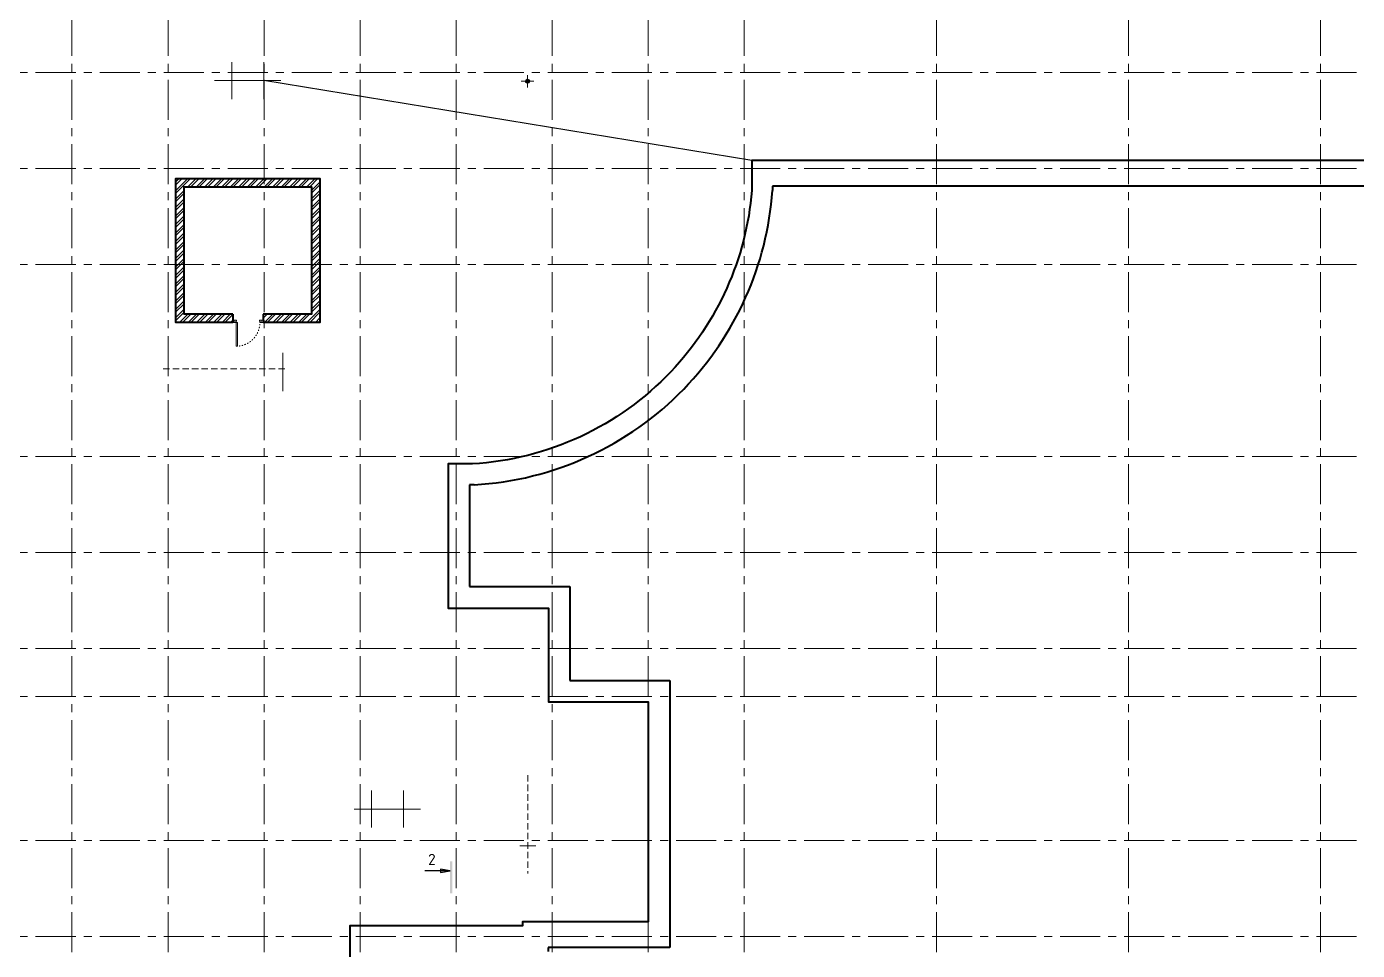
# Model space of a CAD drawing. Header units: millimetres. Extents: x -360149 to 682031, y -35655 to 209517.
# Drawn here: x 196164 to 237728, y 91172 to 120031 of the extents above; entities that cross this region are included whole.
import ezdxf
from ezdxf import colors
from ezdxf.entities.mleader import LeaderData, LeaderLine
from ezdxf.math import Vec2, Vec3

# ---------------------------------------------------------------- set-up
doc = ezdxf.new("R2010")
doc.units = ezdxf.units.MM
doc.header["$MEASUREMENT"] = 0
for name, pattern in [('ACAD_ISO03W100', [30, 12, -18]), ('CENTER', [2, 1.25, -0.25, 0.25, -0.25]), ('HIDDEN', [6, 4, -2])]:
    doc.linetypes.add(name, pattern=pattern)
doc.layers.get('0').update_dxf_attribs({"color": 250, "lineweight": 9})
for name, color, linetype, lineweight in [('_ВК-К1', 14, 'Continuous', 40), ('АР_Двери', 175, 'Continuous', 18), ('АР_Навесной фасад', 147, 'Continuous', 5), ('АР_Оси', 195, 'Continuous', 9), ('АР_Отметки', 250, 'Continuous', 15), ('АР_Разрезы', 175, 'Continuous', 9), ('АР_Штриховка кирпич', 250, 'Continuous', 9), ('перекр 0.3', 181, 'Continuous', 30), ('Подвал', 250, 'Continuous', 30), ('Эвакуация', 7, 'Continuous', 9)]:
    doc.layers.add(name, color=color, linetype=linetype, lineweight=lineweight)
doc.layers.add('Тонкая', color=7, linetype='Continuous')
doc.styles.add('ISOCPEUR', font='isocpeur.ttf', dxfattribs={"width": 0.7})
doc.styles.add('METRO-STYLE', font='isocpeur.ttf', dxfattribs={"width": 0.9, "oblique": 15})

# ---------------------------------------------------------------- blocks, each defined once
blk = doc.blocks.new('A$C60573c2e')
at = {"layer": 'АР_Разрезы', "ltscale": 100}
h = blk.add_hatch(color=5, dxfattribs=at)
h.dxf.hatch_style = 1
h.paths.add_polyline_path([(20810, -37642), (20880, -37642), (20880, -36642), (20810, -36642)])
h.paths.add_polyline_path([(20509, -36993), (20810, -36942), (20509, -36942)])
h.paths.add_polyline_path([(20509, -36942), (20810, -36942), (20509, -36892)])
at = {"layer": 'АР_Разрезы', "color": 5, "lineweight": 25, "ltscale": 100}
for p, q in [((20810, -36942), (20509, -36892)), ((20509, -36892), (20509, -36993)), ((20509, -36993), (20810, -36942))]:
    blk.add_line(p, q, dxfattribs=at)
at = {"layer": 'АР_Разрезы', "color": 5, "lineweight": 25, "ltscale": 100, "elevation": 0}
blk.add_lwpolyline([(20810, -36942), (20026, -36942)], dxfattribs=at)
at = {"layer": 'АР_Разрезы', "color": 5, "lineweight": 25, "ltscale": 100, "insert": (20360, -36413), "char_height": 350, "width": 583.33, "attachment_point": 3, "style": 'METRO-STYLE'}
blk.add_mtext('{\\Q0;\\W1;2}', dxfattribs=at)
blk = doc.blocks.new('A$C8068bb3d')
at = {"layer": 'АР_Оси', "linetype": 'CENTER', "ltscale": 1000}
for p, q in [((0, -576), (0, 576)), ((537, 0), (-537, 0))]:
    blk.add_line(p, q, dxfattribs=at)
blk = doc.blocks.new('A$C6552fe61')
at = {"layer": '_ВК-К1', "color": 18, "lineweight": 9, "ltscale": 100, "true_color": 0x000000}
for p, q in [((-195, 0), (195, 0)), ((0, 192), (0, -192))]:
    blk.add_line(p, q, dxfattribs=at)
blk = doc.blocks.new('_DotSmall')
at = {"color": 0, "linetype": 'ByBlock', "const_width": 0.5}
blk.add_lwpolyline([(-0.0625, 0, 1), (0.0625, 0, 1)], format="xyb", close=True, dxfattribs=at)
blk = doc.blocks.new('*U1914')
blk.add_lwpolyline([(-100, 80), (-100, 820), (-140, 820), (-140, 80)], close=True)
for points in [[(-940, 0), (-940, 80), (-885, 80), (-885, 0), (-940, 0)], [(-885, 80), (-885, 0), (-825, 0), (-825, 40), (-840, 40), (-840, 80), (-885, 80)], [(-55, 80), (-55, 0), (-115, 0), (-115, 40), (-100, 40), (-100, 80), (-55, 80)], [(0, 0), (0, 80), (-55, 80), (-55, 0), (0, 0)]]:
    blk.add_lwpolyline(points)
at = {"linetype": 'ACAD_ISO03W100', "ltscale": 3}
blk.add_arc((-100, 80), 740, 90, 180, dxfattribs=at)

msp = doc.modelspace()

# ---------------------------------------------------------------- hatches: boundary and pattern name
at = {"layer": 'АР_Штриховка кирпич', "ltscale": 100}
h = msp.add_hatch(dxfattribs=at)
h.set_pattern_fill('ANSI32', color=256, scale=500)
h.paths.add_polyline_path([(202609.3, 111045), (201089.3, 111045), (201089.3, 115025.68), (205067.1, 115025.68), (205067.1, 111045), (203549.3, 111045), (203549.3, 110785), (205327.1, 110785), (205327.1, 115285.68), (200829.3, 115285.68), (200829.3, 110785), (202609.3, 110785)])

# ---------------------------------------------------------------- linework, layer by layer
at = {"layer": '_ВК-К1', "color": 18, "lineweight": 9, "ltscale": 100, "true_color": 0x000000}
for p, q in [((211810.24, 118479.5), (211810.24, 118170.3)), ((211663.16, 118324.9), (211957.32, 118324.9)), ((211710.85, 118324.9), (211909.63, 118324.9)), ((211810.24, 118437.39), (211810.24, 118212.41))]:
    msp.add_line(p, q, dxfattribs=at)
at = {"layer": '_ВК-К1', "color": 18, "lineweight": 40, "ltscale": 100, "true_color": 0x000000}
msp.add_circle((211810.24, 118324.9), 51, dxfattribs=at)
at = {"layer": 'АР_Навесной фасад', "color": 18, "lineweight": 40, "ltscale": 100, "true_color": 0x000000}
for p, q in [((248999.3, 115050.68), (219458.66, 115050.68)), ((219458.66, 115050.68), (219458.66, 114910.68)), ((202609.3, 111045), (202609.3, 110785)), ((203549.3, 111045), (203549.3, 110785)), ((210139.18, 105715.94), (209999.18, 105715.94)), ((209999.18, 105715.94), (209999.18, 102535.68)), ((209999.18, 102535.68), (213129.18, 102535.68)), ((213129.18, 102535.68), (213129.18, 99605.68)), ((213129.18, 99605.68), (216249.33, 99605.68)), ((216249.33, 99605.68), (216249.33, 91265.68)), ((216249.33, 91265.68), (212449.18, 91265.68)), ((212449.18, 91265.68), (212449.18, 91135.68))]:
    msp.add_line(p, q, dxfattribs=at)
msp.add_lwpolyline([(251839.3, 119590.68), (251839.3, 118850.68), (248329.3, 118850.68), (248329.3, 115850.68), (218814.3, 115850.68), (218814.3, 114910.68, -0.17135881), (216282.86, 109248.24, -0.19045462), (210087.53, 106369.37), (209329.18, 106369.37), (209329.18, 101865.68), (212459.18, 101865.68), (212459.18, 98935.68), (215581.05, 98935.67), (215579.3, 92065.68), (211649.18, 92065.68), (211649.18, 91935.68), (206259.17, 91935.67), (206259.18, 83485.69)], format="xyb", dxfattribs=at)
for points in [[(202609.3, 110785), (200829.3, 110785), (200829.3, 115285.68), (205327.1, 115285.68), (205327.1, 110785), (203549.3, 110785)], [(202609.3, 111045), (201089.3, 111045), (201089.3, 115025.68), (205067.1, 115025.68), (205067.1, 111045), (203549.3, 111045)]]:
    msp.add_lwpolyline(points, dxfattribs=at)
for centre, radius, start, end in [((209580.33, 115603.79), 9902.62, 315.875091, 355.986466), ((209578.68, 115604.05), 9903.98, 273.244265, 315.880621)]:
    msp.add_arc(centre, radius, start, end, dxfattribs=at)
at = {"layer": 'АР_Оси', "linetype": 'CENTER', "ltscale": 1000}
for p, q in [((197580.55, 134363.15), (197580.55, 78630.8)), ((200580.55, 134363.15), (200580.55, 78630.8)), ((203580.55, 134363.15), (203580.55, 78630.8)), ((206580.55, 134363.15), (206580.55, 78630.8)), ((209580.55, 134363.15), (209580.55, 78630.8)), ((212580.55, 134363.15), (212580.55, 78630.8)), ((215580.55, 134363.15), (215580.55, 78630.8)), ((218580.55, 134363.15), (218580.55, 78630.8)), ((224580.55, 134363.15), (224580.55, 78630.8)), ((230580.55, 134363.15), (230580.55, 78630.8)), ((236580.55, 134363.15), (236580.55, 78630.8)), ((182446.86, 118600.68), (265625.26, 118600.68)), ((182446.86, 115600.68), (265625.26, 115600.68)), ((182446.86, 112600.68), (265625.26, 112600.68)), ((182446.86, 106600.68), (265625.26, 106600.68)), ((182446.86, 103600.68), (265625.26, 103600.68)), ((182446.86, 100600.68), (265625.26, 100600.68)), ((182446.86, 99100.68), (265625.26, 99100.68)), ((182446.86, 94600.68), (265625.26, 94600.68)), ((182446.86, 91600.68), (265625.26, 91600.68))]:
    msp.add_line(p, q, dxfattribs=at)
at = {"layer": 'перекр 0.3', "color": 7, "linetype": 'HIDDEN', "lineweight": 5, "ltscale": 50}
for p, q in [((200429.3, 109337.97), (204269.83, 109337.97)), ((200429.3, 109337.97), (204269.83, 109337.97)), ((211819.59, 96648.88), (211819.59, 93576.65)), ((211819.59, 96648.88), (211819.59, 93576.65))]:
    msp.add_line(p, q, dxfattribs=at)
at = {"layer": 'Тонкая', "ltscale": 500}
msp.add_line((218814.3, 115850.68), (203572.92, 118342.59), dxfattribs=at)
at = {"layer": 'Эвакуация'}
for p, q in [((204170.58, 109838.66), (204170.58, 108638.66)), ((211569.85, 94440.66), (212069.33, 94440.66))]:
    msp.add_line(p, q, dxfattribs=at)

# ---------------------------------------------------------------- block references
at = {"layer": 'АР_Двери', "rotation": 180}
msp.add_blockref('*U1914', (202609.3, 110865), dxfattribs=at)
at = {"layer": 'Подвал', "lineweight": 13, "ltscale": 500}
for name, p in [('A$C8068bb3d', (202572.91, 118342.59)), ('A$C8068bb3d', (203570.55, 118342.59)), ('A$C6552fe61', (211810.24, 118324.9)), ('A$C8068bb3d', (206931.48, 95588.24)), ('A$C8068bb3d', (207932.11, 95587.68))]:
    msp.add_blockref(name, p, dxfattribs=at)
at = {"layer": 'Тонкая', "color": 31, "ltscale": 100, "true_color": 0xfecc66}
msp.add_blockref('A$C60573c2e', (188580.55, 130600.68), dxfattribs=at)

# ---------------------------------------------------------------- leaders
at = {"layer": 'АР_Отметки'}
ml = msp.add_multileader_mtext('Standard', dxfattribs=at)
ml.set_content('Л.4', color=256, style='ISOCPEUR')
ml.set_leader_properties(color=256, linetype='Continuous', lineweight=-1)
ml.set_arrow_properties(name='DOTSMALL')
ml.build(insert=Vec2(0, 0))
ml.multileader.update_dxf_attribs({"has_text_frame": 1, "text_left_attachment_type": 4, "text_right_attachment_type": 4, "dogleg_length": 100, "arrow_head_size": 180})
ctx = ml.context
ctx.base_point, ctx.char_height, ctx.arrow_head_size, ctx.landing_gap_size, ctx.plane_origin = Vec3(492034.94, 129862.56), 250, 180, 50, Vec3(520155.38, 117704.9)
ctx.left_attachment, ctx.right_attachment = 4, 4
notes = []
notes.append((ctx, [(0, (0, 0, 0), (0, 0), (1, 0), 1, [])]))
ctx.mtext.insert, ctx.mtext.width, ctx.mtext.line_spacing_style, ctx.mtext.flow_direction = Vec3(492084.94, 130195.89), 852.697, 2, 5
ml = msp.add_multileader_mtext('Standard', dxfattribs=at)
ml.set_content('Л.4', color=256, style='ISOCPEUR')
ml.set_leader_properties(color=256, linetype='Continuous', lineweight=-1)
ml.set_arrow_properties(name='DOTSMALL')
ml.build(insert=Vec2(0, 0))
ml.multileader.update_dxf_attribs({"has_text_frame": 1, "text_left_attachment_type": 4, "text_right_attachment_type": 4, "dogleg_length": 100, "arrow_head_size": 180})
ctx = ml.context
ctx.base_point, ctx.char_height, ctx.arrow_head_size, ctx.landing_gap_size, ctx.plane_origin = Vec3(219490.04, 129862.56), 250, 180, 50, Vec3(247610.49, 117704.9)
ctx.left_attachment, ctx.right_attachment = 4, 4
notes.append((ctx, [(0, (0, 0, 0), (0, 0), (1, 0), 1, [])]))
ctx.mtext.insert, ctx.mtext.width, ctx.mtext.line_spacing_style, ctx.mtext.flow_direction = Vec3(219540.04, 130195.89), 852.697, 2, 5
ml = msp.add_multileader_mtext('Standard', dxfattribs=at)
ml.set_content('+13,200', color=256, style='ISOCPEUR')
ml.set_leader_properties(color=256, linetype='Continuous', lineweight=-1)
ml.set_arrow_properties(name='DOTSMALL')
ml.build(insert=Vec2(0, 0))
ml.multileader.update_dxf_attribs({"has_text_frame": 1, "text_left_attachment_type": 4, "text_right_attachment_type": 4, "dogleg_length": 100, "arrow_head_size": 180})
ctx = ml.context
ctx.base_point, ctx.char_height, ctx.arrow_head_size, ctx.landing_gap_size, ctx.plane_origin = Vec3(224688.95, 129360.2), 250, 180, 50, Vec3(225232.23, 130163.16)
ctx.left_attachment, ctx.right_attachment = 4, 4
notes.append((ctx, [(0, (0, 0, 0), (0, 0), (1, 0), 1, [])]))
ctx.mtext.insert, ctx.mtext.width, ctx.mtext.line_spacing_style, ctx.mtext.flow_direction = Vec3(224738.95, 129693.54), 852.697, 2, 5
for ctx, leaders in notes:
    for number, flags, end, landing, length, lines in leaders:
        leader = LeaderData()
        leader.index, (leader.has_last_leader_line, leader.has_dogleg_vector, leader.attachment_direction) = number, flags
        leader.last_leader_point, leader.dogleg_vector, leader.dogleg_length = Vec3(end), Vec3(landing), length
        for number, points, colour, breaks in lines:
            line = LeaderLine()
            line.index, line.vertices, line.color, line.breaks = number, Vec3.list(points), colors.encode_raw_color(colour), breaks
            leader.lines.append(line)
        ctx.leaders.append(leader)

doc.saveas('drawing.dxf')
